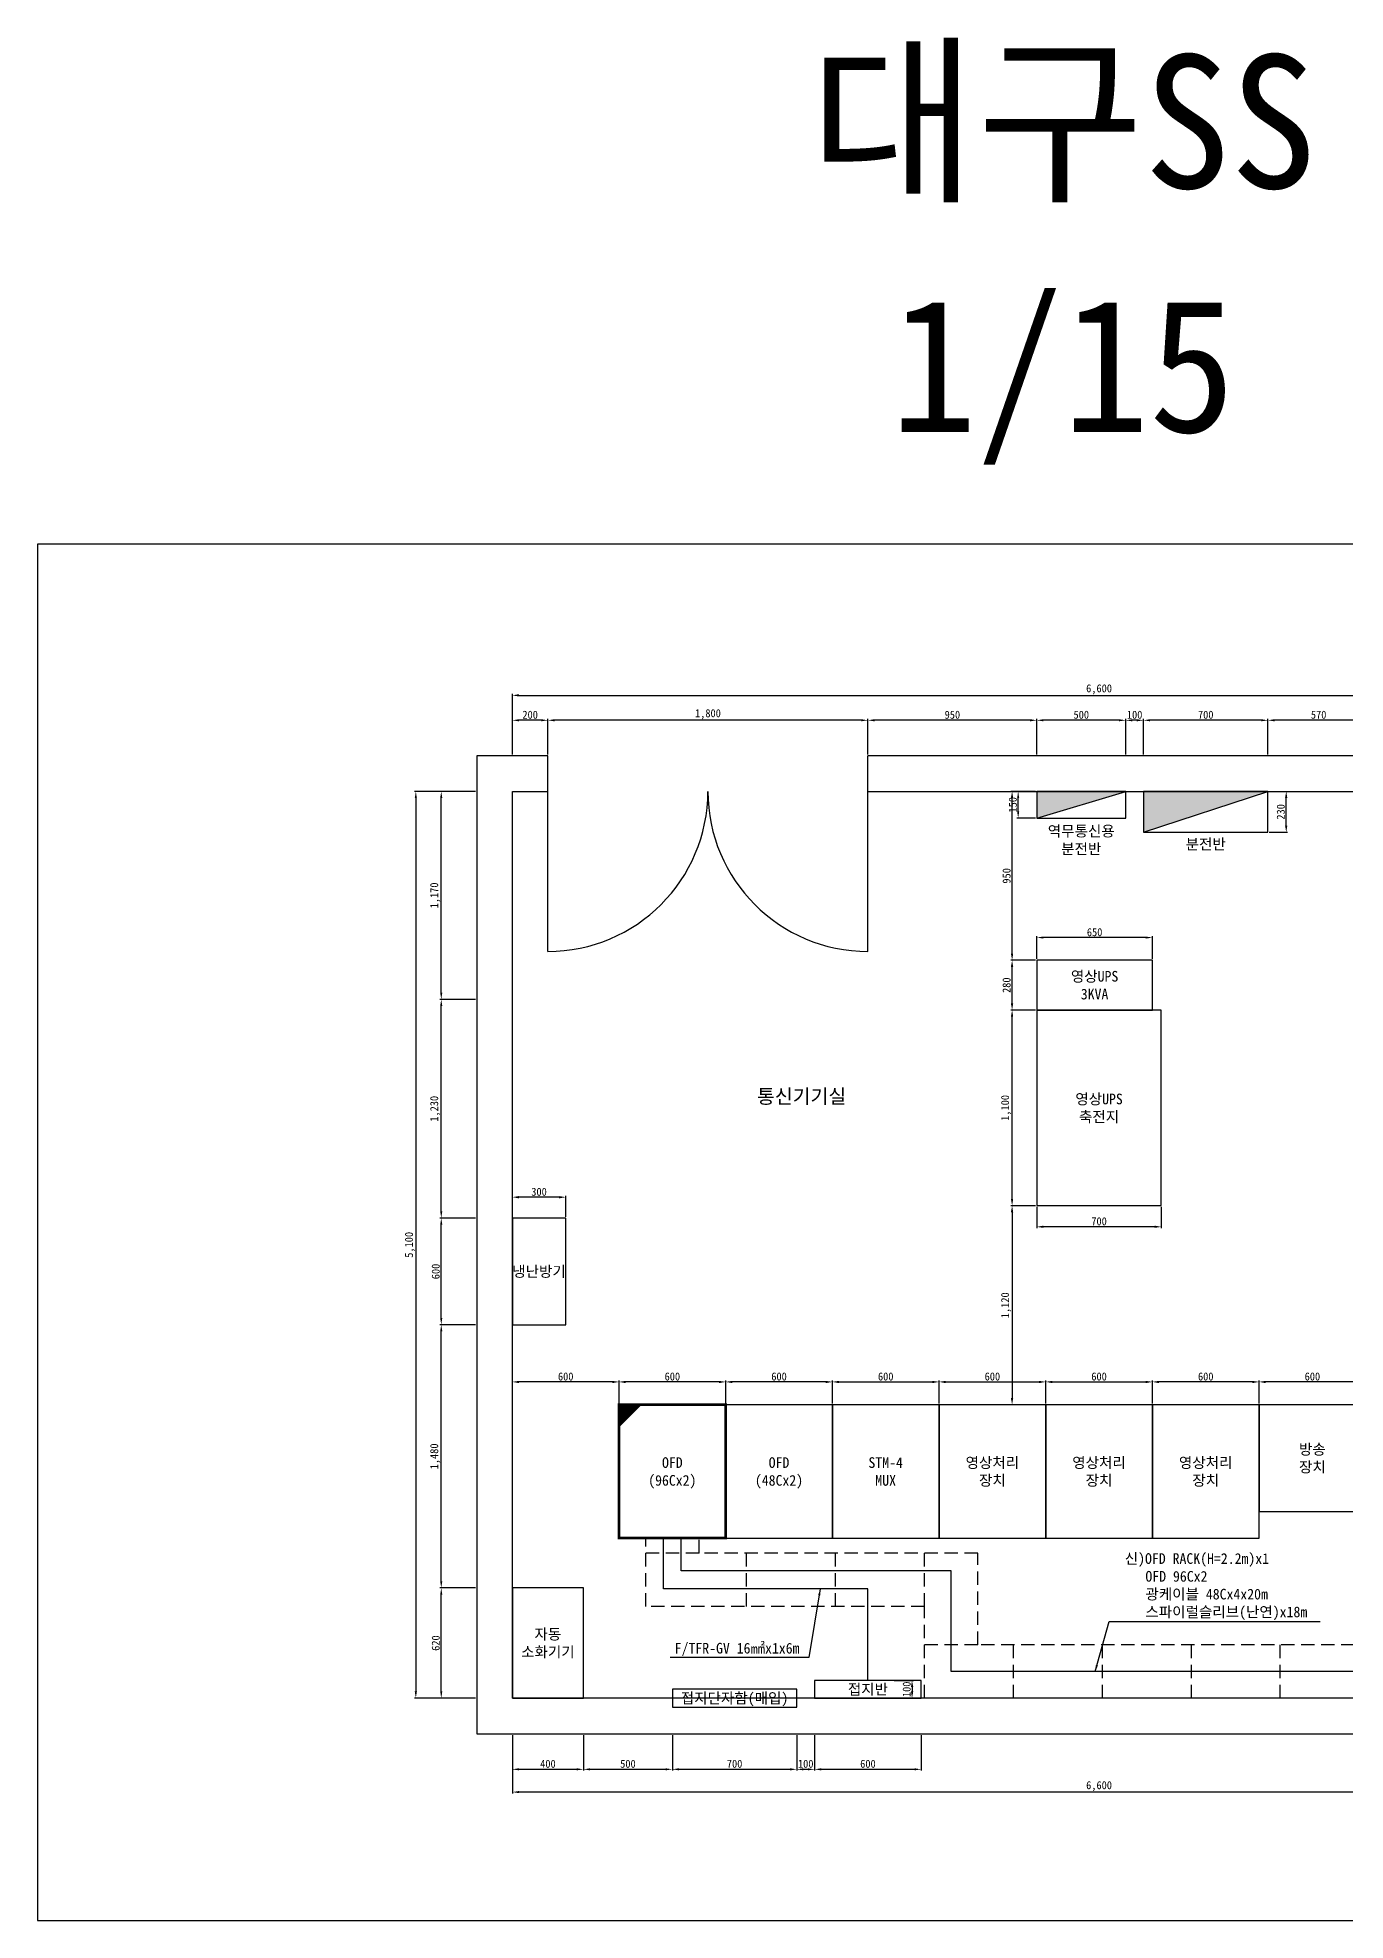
# Model space of a CAD drawing. Header units: millimetres. Extents: x 10690 to 22630, y 19396 to 29984.
# Drawn here: x 10690 to 18045, y 19396 to 29984 of the extents above; entities that cross this region are included whole.
import ezdxf
from ezdxf.enums import TextEntityAlignment as Align

# ---------------------------------------------------------------- set-up
doc = ezdxf.new("R2010")
doc.units = ezdxf.units.MM
doc.linetypes.add('HIDDEN2', pattern=[0.1875, 0.125, -0.0625])
for name, color, linetype in [('TT-BASE', 253, 'Continuous'), ('TT-CABL', 4, 'Continuous'), ('TT-TRAY', 4, 'Continuous'), ('TZ-BASE', 253, 'Continuous'), ('TZ-DIMS', 1, 'Continuous'), ('TZ-LEAL', 1, 'Continuous'), ('TZ-LEAT', 3, 'Continuous'), ('TZ-LINE', 4, 'Continuous'), ('TZ-TEXT', 3, 'Continuous')]:
    doc.layers.add(name, color=color, linetype=linetype)
doc.layers.add('TX-PAPR', color=2, linetype='Continuous', plot=False)
doc.styles.get("Standard").update_dxf_attribs({"font": 'GulimChe.ttf'})
doc.dimstyles.new('D15', dxfattribs={"dimscale": 15, "dimtxt": 3, "dimasz": 2.5, "dimexe": 0.5, "dimexo": 0.5, "dimgap": 0.5, "dimtad": 1, "dimdec": 0, "dimzin": 1, "dimdsep": 46, "dimlunit": 6, "dimtxsty": 'Standard', "dimcen": 1, "dimclrd": 1, "dimclre": 1, "dimclrt": 3, "dimadec": 0, "dimazin": 0, "dimtfac": 1, "dimtdec": 0, "dimtix": 1, "dimtmove": 2, "dimatfit": 3, "dimfxl": 0, "dimtvp": 2, "dimlwd": -1, "dimlwe": -1, "dimarcsym": 0})

# ---------------------------------------------------------------- blocks, each defined once
blk = doc.blocks.new('*D3')
at = {"layer": 'DEFPOINTS', "color": 0}
for p in [(13360, 20445), (13760, 20445), (13760, 20245)]:
    blk.add_point(p, dxfattribs=at)
at = {"layer": 'TZ-DIMS', "color": 1}
for p, q in [((13360, 20438), (13360, 20238)), ((13760, 20438), (13760, 20238)), ((13397, 20245), (13722, 20245))]:
    blk.add_line(p, q, dxfattribs=at)
for points in [[(13397, 20251), (13397, 20239), (13360, 20245)], [(13722, 20251), (13722, 20239), (13760, 20245)]]:
    blk.add_solid(points, dxfattribs=at)
at = {"layer": 'TZ-DIMS', "color": 3, "insert": (13560, 20276), "char_height": 45, "attachment_point": 5}
blk.add_mtext('400', dxfattribs=at)
blk = doc.blocks.new('*D4')
at = {"layer": 'DEFPOINTS', "color": 0}
for p in [(13760, 20445), (14260, 20445), (14260, 20245)]:
    blk.add_point(p, dxfattribs=at)
at = {"layer": 'TZ-DIMS', "color": 1}
for p, q in [((13760, 20438), (13760, 20238)), ((14260, 20438), (14260, 20238)), ((13797, 20245), (14222, 20245))]:
    blk.add_line(p, q, dxfattribs=at)
for points in [[(13797, 20251), (13797, 20239), (13760, 20245)], [(14222, 20251), (14222, 20239), (14260, 20245)]]:
    blk.add_solid(points, dxfattribs=at)
at = {"layer": 'TZ-DIMS', "color": 3, "insert": (14010, 20276), "char_height": 45, "attachment_point": 5}
blk.add_mtext('500', dxfattribs=at)
blk = doc.blocks.new('*D5')
at = {"layer": 'DEFPOINTS', "color": 0}
for p in [(14260, 20445), (14960, 20445), (14960, 20245)]:
    blk.add_point(p, dxfattribs=at)
at = {"layer": 'TZ-DIMS', "color": 1}
for p, q in [((14260, 20438), (14260, 20238)), ((14960, 20438), (14960, 20238)), ((14297, 20245), (14922, 20245))]:
    blk.add_line(p, q, dxfattribs=at)
for points in [[(14297, 20251), (14297, 20239), (14260, 20245)], [(14922, 20251), (14922, 20239), (14960, 20245)]]:
    blk.add_solid(points, dxfattribs=at)
at = {"layer": 'TZ-DIMS', "color": 3, "insert": (14610, 20276), "char_height": 45, "attachment_point": 5}
blk.add_mtext('700', dxfattribs=at)
blk = doc.blocks.new('*D6')
at = {"layer": 'DEFPOINTS', "color": 0}
for p in [(14960, 20445), (15060, 20445), (15060, 20245)]:
    blk.add_point(p, dxfattribs=at)
at = {"layer": 'TZ-DIMS', "color": 1}
for p, q in [((14960, 20438), (14960, 20238)), ((15060, 20438), (15060, 20238)), ((14997, 20245), (15022, 20245))]:
    blk.add_line(p, q, dxfattribs=at)
for points in [[(14997, 20251), (14997, 20239), (14960, 20245)], [(15022, 20251), (15022, 20239), (15060, 20245)]]:
    blk.add_solid(points, dxfattribs=at)
at = {"layer": 'TZ-DIMS', "color": 3, "insert": (15010, 20276), "char_height": 45, "attachment_point": 5}
blk.add_mtext('100', dxfattribs=at)
blk = doc.blocks.new('*D7')
at = {"layer": 'DEFPOINTS', "color": 0}
for p in [(15060, 20445), (15660, 20445), (15660, 20245)]:
    blk.add_point(p, dxfattribs=at)
at = {"layer": 'TZ-DIMS', "color": 1}
for p, q in [((15060, 20438), (15060, 20238)), ((15660, 20438), (15660, 20238)), ((15097, 20245), (15622, 20245))]:
    blk.add_line(p, q, dxfattribs=at)
for points in [[(15097, 20251), (15097, 20239), (15060, 20245)], [(15622, 20251), (15622, 20239), (15660, 20245)]]:
    blk.add_solid(points, dxfattribs=at)
at = {"layer": 'TZ-DIMS', "color": 3, "insert": (15360, 20276), "char_height": 45, "attachment_point": 5}
blk.add_mtext('600', dxfattribs=at)
blk = doc.blocks.new('*D9')
at = {"layer": 'DEFPOINTS', "color": 0}
for p in [(13360, 20445), (19960, 20445), (13360, 20117)]:
    blk.add_point(p, dxfattribs=at)
at = {"layer": 'TZ-DIMS', "color": 1}
for p, q in [((13360, 20438), (13360, 20109)), ((19960, 20438), (19960, 20109)), ((19922, 20117), (13397, 20117))]:
    blk.add_line(p, q, dxfattribs=at)
for points in [[(13397, 20123), (13397, 20111), (13360, 20117)], [(19922, 20123), (19922, 20111), (19960, 20117)]]:
    blk.add_solid(points, dxfattribs=at)
at = {"layer": 'TZ-DIMS', "color": 3, "insert": (16660, 20150), "char_height": 45, "attachment_point": 5}
blk.add_mtext('6,600', dxfattribs=at)
blk = doc.blocks.new('*D10')
at = {"layer": 'DEFPOINTS', "color": 0}
for p in [(12960, 21265), (13160, 21265), (13160, 20645)]:
    blk.add_point(p, dxfattribs=at)
at = {"layer": 'TZ-DIMS', "color": 1}
for p, q in [((13152, 21265), (12952, 21265)), ((12960, 20683), (12960, 21228)), ((13152, 20645), (12952, 20645))]:
    blk.add_line(p, q, dxfattribs=at)
for points in [[(12954, 21228), (12966, 21228), (12960, 21265)], [(12954, 20683), (12966, 20683), (12960, 20645)]]:
    blk.add_solid(points, dxfattribs=at)
at = {"layer": 'TZ-DIMS', "color": 3, "insert": (12929, 20955), "char_height": 45, "attachment_point": 5, "rotation": 90}
blk.add_mtext('620', dxfattribs=at)
blk = doc.blocks.new('*D11')
at = {"layer": 'DEFPOINTS', "color": 0}
for p in [(12960, 22745), (13160, 22745), (13160, 21265)]:
    blk.add_point(p, dxfattribs=at)
at = {"layer": 'TZ-DIMS', "color": 1}
for p, q in [((13152, 22745), (12952, 22745)), ((12960, 21303), (12960, 22708)), ((13152, 21265), (12952, 21265))]:
    blk.add_line(p, q, dxfattribs=at)
for points in [[(12954, 22708), (12966, 22708), (12960, 22745)], [(12954, 21303), (12966, 21303), (12960, 21265)]]:
    blk.add_solid(points, dxfattribs=at)
at = {"layer": 'TZ-DIMS', "color": 3, "insert": (12926, 22005), "char_height": 45, "attachment_point": 5, "rotation": 90}
blk.add_mtext('1,480', dxfattribs=at)
blk = doc.blocks.new('*D12')
at = {"layer": 'DEFPOINTS', "color": 0}
for p in [(12960, 23345), (13160, 23345), (13160, 22745)]:
    blk.add_point(p, dxfattribs=at)
at = {"layer": 'TZ-DIMS', "color": 1}
for p, q in [((13152, 23345), (12952, 23345)), ((12960, 22783), (12960, 23308)), ((13152, 22745), (12952, 22745))]:
    blk.add_line(p, q, dxfattribs=at)
for points in [[(12954, 23308), (12966, 23308), (12960, 23345)], [(12954, 22783), (12966, 22783), (12960, 22745)]]:
    blk.add_solid(points, dxfattribs=at)
at = {"layer": 'TZ-DIMS', "color": 3, "insert": (12929, 23045), "char_height": 45, "attachment_point": 5, "rotation": 90}
blk.add_mtext('600', dxfattribs=at)
blk = doc.blocks.new('*D13')
at = {"layer": 'DEFPOINTS', "color": 0}
for p in [(12960, 24575), (13160, 24575), (13160, 23345)]:
    blk.add_point(p, dxfattribs=at)
at = {"layer": 'TZ-DIMS', "color": 1}
for p, q in [((13152, 24575), (12952, 24575)), ((12960, 23383), (12960, 24538)), ((13152, 23345), (12952, 23345))]:
    blk.add_line(p, q, dxfattribs=at)
for points in [[(12954, 24538), (12966, 24538), (12960, 24575)], [(12954, 23383), (12966, 23383), (12960, 23345)]]:
    blk.add_solid(points, dxfattribs=at)
at = {"layer": 'TZ-DIMS', "color": 3, "insert": (12926, 23960), "char_height": 45, "attachment_point": 5, "rotation": 90}
blk.add_mtext('1,230', dxfattribs=at)
blk = doc.blocks.new('*D14')
at = {"layer": 'DEFPOINTS', "color": 0}
for p in [(12960, 25745), (13160, 25745), (13160, 24575)]:
    blk.add_point(p, dxfattribs=at)
at = {"layer": 'TZ-DIMS', "color": 1}
for p, q in [((13152, 25745), (12952, 25745)), ((12960, 24613), (12960, 25708)), ((13152, 24575), (12952, 24575))]:
    blk.add_line(p, q, dxfattribs=at)
for points in [[(12954, 25708), (12966, 25708), (12960, 25745)], [(12954, 24613), (12966, 24613), (12960, 24575)]]:
    blk.add_solid(points, dxfattribs=at)
at = {"layer": 'TZ-DIMS', "color": 3, "insert": (12926, 25160), "char_height": 45, "attachment_point": 5, "rotation": 90}
blk.add_mtext('1,170', dxfattribs=at)
blk = doc.blocks.new('*D15')
at = {"layer": 'DEFPOINTS', "color": 0}
for p in [(13160, 25745), (12817, 20645), (13160, 20645)]:
    blk.add_point(p, dxfattribs=at)
at = {"layer": 'TZ-DIMS', "color": 1}
for p, q in [((13152, 25745), (12810, 25745)), ((12817, 25708), (12817, 20683)), ((13152, 20645), (12810, 20645))]:
    blk.add_line(p, q, dxfattribs=at)
for points in [[(12811, 25708), (12823, 25708), (12817, 25745)], [(12811, 20683), (12823, 20683), (12817, 20645)]]:
    blk.add_solid(points, dxfattribs=at)
at = {"layer": 'TZ-DIMS', "color": 3, "insert": (12784, 23195), "char_height": 45, "attachment_point": 5, "rotation": 90}
blk.add_mtext('5,100', dxfattribs=at)
blk = doc.blocks.new('*D28')
at = {"layer": 'DEFPOINTS', "color": 0}
for p in [(16910, 26145), (16910, 25945), (17610, 25945)]:
    blk.add_point(p, dxfattribs=at)
at = {"layer": 'TZ-DIMS', "color": 1}
for p, q in [((16910, 25953), (16910, 26153)), ((17572, 26145), (16947, 26145)), ((17610, 25953), (17610, 26153))]:
    blk.add_line(p, q, dxfattribs=at)
for points in [[(16947, 26151), (16947, 26139), (16910, 26145)], [(17572, 26151), (17572, 26139), (17610, 26145)]]:
    blk.add_solid(points, dxfattribs=at)
at = {"layer": 'TZ-DIMS', "color": 3, "insert": (17260, 26176), "char_height": 45, "attachment_point": 5}
blk.add_mtext('700', dxfattribs=at)
blk = doc.blocks.new('*D29')
at = {"layer": 'DEFPOINTS', "color": 0}
for p in [(16810, 26145), (16810, 25945), (16910, 25945)]:
    blk.add_point(p, dxfattribs=at)
at = {"layer": 'TZ-DIMS', "color": 1}
for p, q in [((16810, 25953), (16810, 26153)), ((16872, 26145), (16847, 26145)), ((16910, 25953), (16910, 26153))]:
    blk.add_line(p, q, dxfattribs=at)
for points in [[(16847, 26151), (16847, 26139), (16810, 26145)], [(16872, 26151), (16872, 26139), (16910, 26145)]]:
    blk.add_solid(points, dxfattribs=at)
at = {"layer": 'TZ-DIMS', "color": 3, "insert": (16860, 26176), "char_height": 45, "attachment_point": 5}
blk.add_mtext('100', dxfattribs=at)
blk = doc.blocks.new('*D30')
at = {"layer": 'DEFPOINTS', "color": 0}
for p in [(16310, 26145), (16310, 25945), (16810, 25945)]:
    blk.add_point(p, dxfattribs=at)
at = {"layer": 'TZ-DIMS', "color": 1}
for p, q in [((16310, 25953), (16310, 26153)), ((16772, 26145), (16347, 26145)), ((16810, 25953), (16810, 26153))]:
    blk.add_line(p, q, dxfattribs=at)
for points in [[(16347, 26151), (16347, 26139), (16310, 26145)], [(16772, 26151), (16772, 26139), (16810, 26145)]]:
    blk.add_solid(points, dxfattribs=at)
at = {"layer": 'TZ-DIMS', "color": 3, "insert": (16560, 26176), "char_height": 45, "attachment_point": 5}
blk.add_mtext('500', dxfattribs=at)
blk = doc.blocks.new('*D31')
at = {"layer": 'DEFPOINTS', "color": 0}
for p in [(15360, 26145), (15360, 25945), (16310, 25945)]:
    blk.add_point(p, dxfattribs=at)
at = {"layer": 'TZ-DIMS', "color": 1}
for p, q in [((15360, 25953), (15360, 26153)), ((16272, 26145), (15397, 26145)), ((16310, 25953), (16310, 26153))]:
    blk.add_line(p, q, dxfattribs=at)
for points in [[(15397, 26151), (15397, 26139), (15360, 26145)], [(16272, 26151), (16272, 26139), (16310, 26145)]]:
    blk.add_solid(points, dxfattribs=at)
at = {"layer": 'TZ-DIMS', "color": 3, "insert": (15835, 26176), "char_height": 45, "attachment_point": 5}
blk.add_mtext('950', dxfattribs=at)
blk = doc.blocks.new('*D32')
at = {"layer": 'DEFPOINTS', "color": 0}
for p in [(13560, 26145), (13560, 25945), (15360, 25945)]:
    blk.add_point(p, dxfattribs=at)
at = {"layer": 'TZ-DIMS', "color": 1}
for p, q in [((13560, 25953), (13560, 26153)), ((15322, 26145), (13597, 26145)), ((15360, 25953), (15360, 26153))]:
    blk.add_line(p, q, dxfattribs=at)
for points in [[(13597, 26151), (13597, 26139), (13560, 26145)], [(15322, 26151), (15322, 26139), (15360, 26145)]]:
    blk.add_solid(points, dxfattribs=at)
at = {"layer": 'TZ-DIMS', "color": 3, "insert": (14460, 26179), "char_height": 45, "attachment_point": 5}
blk.add_mtext('1,800', dxfattribs=at)
blk = doc.blocks.new('*D33')
at = {"layer": 'DEFPOINTS', "color": 0}
for p in [(13360, 26145), (13360, 25945), (13560, 25945)]:
    blk.add_point(p, dxfattribs=at)
at = {"layer": 'TZ-DIMS', "color": 1}
for p, q in [((13360, 25953), (13360, 26153)), ((13522, 26145), (13397, 26145)), ((13560, 25953), (13560, 26153))]:
    blk.add_line(p, q, dxfattribs=at)
for points in [[(13397, 26151), (13397, 26139), (13360, 26145)], [(13522, 26151), (13522, 26139), (13560, 26145)]]:
    blk.add_solid(points, dxfattribs=at)
at = {"layer": 'TZ-DIMS', "color": 3, "insert": (13460, 26176), "char_height": 45, "attachment_point": 5}
blk.add_mtext('200', dxfattribs=at)
blk = doc.blocks.new('*D39')
at = {"layer": 'DEFPOINTS', "color": 0}
for p in [(17560, 22424), (17560, 22295), (18160, 22295)]:
    blk.add_point(p, dxfattribs=at)
at = {"layer": 'TZ-DIMS', "color": 1}
for p, q in [((17560, 22303), (17560, 22431)), ((18122, 22424), (17597, 22424)), ((18160, 22303), (18160, 22431))]:
    blk.add_line(p, q, dxfattribs=at)
for points in [[(17597, 22430), (17597, 22417), (17560, 22424)], [(18122, 22430), (18122, 22417), (18160, 22424)]]:
    blk.add_solid(points, dxfattribs=at)
at = {"layer": 'TZ-DIMS', "color": 3, "insert": (17860, 22454), "char_height": 45, "attachment_point": 5}
blk.add_mtext('600', dxfattribs=at)
blk = doc.blocks.new('*D40')
at = {"layer": 'DEFPOINTS', "color": 0}
for p in [(16960, 22424), (16960, 22295), (17560, 22295)]:
    blk.add_point(p, dxfattribs=at)
at = {"layer": 'TZ-DIMS', "color": 1}
for p, q in [((16960, 22303), (16960, 22431)), ((17522, 22424), (16997, 22424)), ((17560, 22303), (17560, 22431))]:
    blk.add_line(p, q, dxfattribs=at)
for points in [[(16997, 22430), (16997, 22417), (16960, 22424)], [(17522, 22430), (17522, 22417), (17560, 22424)]]:
    blk.add_solid(points, dxfattribs=at)
at = {"layer": 'TZ-DIMS', "color": 3, "insert": (17260, 22454), "char_height": 45, "attachment_point": 5}
blk.add_mtext('600', dxfattribs=at)
blk = doc.blocks.new('*D41')
at = {"layer": 'DEFPOINTS', "color": 0}
for p in [(15760, 22424), (15160, 22295), (15760, 22295)]:
    blk.add_point(p, dxfattribs=at)
at = {"layer": 'TZ-DIMS', "color": 1}
for p, q in [((15160, 22303), (15160, 22431)), ((15197, 22424), (15722, 22424)), ((15760, 22303), (15760, 22431))]:
    blk.add_line(p, q, dxfattribs=at)
for points in [[(15197, 22430), (15197, 22417), (15160, 22424)], [(15722, 22430), (15722, 22417), (15760, 22424)]]:
    blk.add_solid(points, dxfattribs=at)
at = {"layer": 'TZ-DIMS', "color": 3, "insert": (15460, 22454), "char_height": 45, "attachment_point": 5}
blk.add_mtext('600', dxfattribs=at)
blk = doc.blocks.new('*D42')
at = {"layer": 'DEFPOINTS', "color": 0}
for p in [(16360, 22424), (15760, 22295), (16360, 22295)]:
    blk.add_point(p, dxfattribs=at)
at = {"layer": 'TZ-DIMS', "color": 1}
for p, q in [((15760, 22303), (15760, 22431)), ((15797, 22424), (16322, 22424)), ((16360, 22303), (16360, 22431))]:
    blk.add_line(p, q, dxfattribs=at)
for points in [[(15797, 22430), (15797, 22417), (15760, 22424)], [(16322, 22430), (16322, 22417), (16360, 22424)]]:
    blk.add_solid(points, dxfattribs=at)
at = {"layer": 'TZ-DIMS', "color": 3, "insert": (16060, 22454), "char_height": 45, "attachment_point": 5}
blk.add_mtext('600', dxfattribs=at)
blk = doc.blocks.new('*D43')
at = {"layer": 'DEFPOINTS', "color": 0}
for p in [(16960, 22424), (16360, 22295), (16960, 22295)]:
    blk.add_point(p, dxfattribs=at)
at = {"layer": 'TZ-DIMS', "color": 1}
for p, q in [((16360, 22303), (16360, 22431)), ((16397, 22424), (16922, 22424)), ((16960, 22303), (16960, 22431))]:
    blk.add_line(p, q, dxfattribs=at)
for points in [[(16397, 22430), (16397, 22417), (16360, 22424)], [(16922, 22430), (16922, 22417), (16960, 22424)]]:
    blk.add_solid(points, dxfattribs=at)
at = {"layer": 'TZ-DIMS', "color": 3, "insert": (16660, 22454), "char_height": 45, "attachment_point": 5}
blk.add_mtext('600', dxfattribs=at)
blk = doc.blocks.new('*D44')
at = {"layer": 'DEFPOINTS', "color": 0}
for p in [(14560, 22424), (14560, 22295), (15160, 22295)]:
    blk.add_point(p, dxfattribs=at)
at = {"layer": 'TZ-DIMS', "color": 1}
for p, q in [((14560, 22303), (14560, 22431)), ((15122, 22424), (14597, 22424)), ((15160, 22303), (15160, 22431))]:
    blk.add_line(p, q, dxfattribs=at)
for points in [[(14597, 22430), (14597, 22417), (14560, 22424)], [(15122, 22430), (15122, 22417), (15160, 22424)]]:
    blk.add_solid(points, dxfattribs=at)
at = {"layer": 'TZ-DIMS', "color": 3, "insert": (14860, 22454), "char_height": 45, "attachment_point": 5}
blk.add_mtext('600', dxfattribs=at)
blk = doc.blocks.new('*D45')
at = {"layer": 'DEFPOINTS', "color": 0}
for p in [(13960, 22424), (13960, 22295), (14560, 22295)]:
    blk.add_point(p, dxfattribs=at)
at = {"layer": 'TZ-DIMS', "color": 1}
for p, q in [((13960, 22303), (13960, 22431)), ((14522, 22424), (13997, 22424)), ((14560, 22303), (14560, 22431))]:
    blk.add_line(p, q, dxfattribs=at)
for points in [[(13997, 22430), (13997, 22417), (13960, 22424)], [(14522, 22430), (14522, 22417), (14560, 22424)]]:
    blk.add_solid(points, dxfattribs=at)
at = {"layer": 'TZ-DIMS', "color": 3, "insert": (14260, 22454), "char_height": 45, "attachment_point": 5}
blk.add_mtext('600', dxfattribs=at)
blk = doc.blocks.new('*D46')
at = {"layer": 'DEFPOINTS', "color": 0}
for p in [(13360, 22424), (13360, 22295), (13960, 22295)]:
    blk.add_point(p, dxfattribs=at)
at = {"layer": 'TZ-DIMS', "color": 1}
for p, q in [((13360, 22303), (13360, 22431)), ((13922, 22424), (13397, 22424)), ((13960, 22303), (13960, 22431))]:
    blk.add_line(p, q, dxfattribs=at)
for points in [[(13397, 22430), (13397, 22417), (13360, 22424)], [(13922, 22430), (13922, 22417), (13960, 22424)]]:
    blk.add_solid(points, dxfattribs=at)
at = {"layer": 'TZ-DIMS', "color": 3, "insert": (13660, 22454), "char_height": 45, "attachment_point": 5}
blk.add_mtext('600', dxfattribs=at)
blk = doc.blocks.new('*D48')
at = {"layer": 'DEFPOINTS', "color": 0}
for p in [(15500, 20745), (15500, 20645), (15608, 20645)]:
    blk.add_point(p, dxfattribs=at)
at = {"layer": 'TZ-DIMS', "color": 1}
for p, q in [((15508, 20745), (15616, 20745)), ((15608, 20708), (15608, 20683)), ((15508, 20645), (15616, 20645))]:
    blk.add_line(p, q, dxfattribs=at)
for points in [[(15602, 20708), (15615, 20708), (15608, 20745)], [(15602, 20683), (15615, 20683), (15608, 20645)]]:
    blk.add_solid(points, dxfattribs=at)
at = {"layer": 'TZ-DIMS', "color": 3, "insert": (15578, 20695), "char_height": 45, "attachment_point": 5, "rotation": 90}
blk.add_mtext('100', dxfattribs=at)
blk = doc.blocks.new('*D53')
at = {"layer": 'DEFPOINTS', "color": 0}
for p in [(17610, 25745), (17713, 25745), (17610, 25515)]:
    blk.add_point(p, dxfattribs=at)
at = {"layer": 'TZ-DIMS', "color": 1}
for p, q in [((17617, 25745), (17720, 25745)), ((17713, 25553), (17713, 25708)), ((17617, 25515), (17720, 25515))]:
    blk.add_line(p, q, dxfattribs=at)
for points in [[(17706, 25708), (17719, 25708), (17713, 25745)], [(17706, 25553), (17719, 25553), (17713, 25515)]]:
    blk.add_solid(points, dxfattribs=at)
at = {"layer": 'TZ-DIMS', "color": 3, "insert": (17682, 25630), "char_height": 45, "attachment_point": 5, "rotation": 90}
blk.add_mtext('230', dxfattribs=at)
blk = doc.blocks.new('*D54')
at = {"layer": 'DEFPOINTS', "color": 0}
for p in [(16205, 25745), (16310, 25745), (16310, 25595)]:
    blk.add_point(p, dxfattribs=at)
at = {"layer": 'TZ-DIMS', "color": 1}
for p, q in [((16302, 25745), (16198, 25745)), ((16205, 25633), (16205, 25708)), ((16302, 25595), (16198, 25595))]:
    blk.add_line(p, q, dxfattribs=at)
for points in [[(16199, 25708), (16211, 25708), (16205, 25745)], [(16199, 25633), (16211, 25633), (16205, 25595)]]:
    blk.add_solid(points, dxfattribs=at)
at = {"layer": 'TZ-DIMS', "color": 3, "insert": (16175, 25670), "char_height": 45, "attachment_point": 5, "rotation": 90}
blk.add_mtext('150', dxfattribs=at)
blk = doc.blocks.new('*D55')
at = {"layer": 'DEFPOINTS', "color": 0}
for p in [(16310, 24923), (16310, 24795), (16960, 24795)]:
    blk.add_point(p, dxfattribs=at)
at = {"layer": 'TZ-DIMS', "color": 1}
for p, q in [((16310, 24803), (16310, 24930)), ((16922, 24923), (16347, 24923)), ((16960, 24803), (16960, 24930))]:
    blk.add_line(p, q, dxfattribs=at)
for points in [[(16347, 24929), (16347, 24917), (16310, 24923)], [(16922, 24929), (16922, 24917), (16960, 24923)]]:
    blk.add_solid(points, dxfattribs=at)
at = {"layer": 'TZ-DIMS', "color": 3, "insert": (16635, 24953), "char_height": 45, "attachment_point": 5}
blk.add_mtext('650', dxfattribs=at)
blk = doc.blocks.new('*D56')
at = {"layer": 'DEFPOINTS', "color": 0}
for p in [(16171, 24515), (16310, 24515), (16310, 23415)]:
    blk.add_point(p, dxfattribs=at)
at = {"layer": 'TZ-DIMS', "color": 1}
for p, q in [((16302, 24515), (16163, 24515)), ((16171, 23453), (16171, 24478)), ((16302, 23415), (16163, 23415))]:
    blk.add_line(p, q, dxfattribs=at)
for points in [[(16164, 24478), (16177, 24478), (16171, 24515)], [(16164, 23453), (16177, 23453), (16171, 23415)]]:
    blk.add_solid(points, dxfattribs=at)
at = {"layer": 'TZ-DIMS', "color": 3, "insert": (16137, 23965), "char_height": 45, "attachment_point": 5, "rotation": 90}
blk.add_mtext('1,100', dxfattribs=at)
blk = doc.blocks.new('*D57')
at = {"layer": 'DEFPOINTS', "color": 0}
for p in [(16171, 24795), (16310, 24795), (16310, 24515)]:
    blk.add_point(p, dxfattribs=at)
at = {"layer": 'TZ-DIMS', "color": 1}
for p, q in [((16302, 24795), (16163, 24795)), ((16171, 24553), (16171, 24758)), ((16302, 24515), (16163, 24515))]:
    blk.add_line(p, q, dxfattribs=at)
for points in [[(16164, 24758), (16177, 24758), (16171, 24795)], [(16164, 24553), (16177, 24553), (16171, 24515)]]:
    blk.add_solid(points, dxfattribs=at)
at = {"layer": 'TZ-DIMS', "color": 3, "insert": (16140, 24655), "char_height": 45, "attachment_point": 5, "rotation": 90}
blk.add_mtext('280', dxfattribs=at)
blk = doc.blocks.new('*D58')
at = {"layer": 'DEFPOINTS', "color": 0}
for p in [(16171, 25745), (16310, 25745), (16310, 24795)]:
    blk.add_point(p, dxfattribs=at)
at = {"layer": 'TZ-DIMS', "color": 1}
for p, q in [((16302, 25745), (16163, 25745)), ((16171, 24833), (16171, 25708)), ((16302, 24795), (16163, 24795))]:
    blk.add_line(p, q, dxfattribs=at)
for points in [[(16164, 25708), (16177, 25708), (16171, 25745)], [(16164, 24833), (16177, 24833), (16171, 24795)]]:
    blk.add_solid(points, dxfattribs=at)
at = {"layer": 'TZ-DIMS', "color": 3, "insert": (16140, 25270), "char_height": 45, "attachment_point": 5, "rotation": 90}
blk.add_mtext('950', dxfattribs=at)
blk = doc.blocks.new('*D59')
at = {"layer": 'DEFPOINTS', "color": 0}
for p in [(16310, 23415), (17010, 23415), (16310, 23296)]:
    blk.add_point(p, dxfattribs=at)
at = {"layer": 'TZ-DIMS', "color": 1}
for p, q in [((16310, 23408), (16310, 23289)), ((17010, 23408), (17010, 23289)), ((16972, 23296), (16347, 23296))]:
    blk.add_line(p, q, dxfattribs=at)
for points in [[(16347, 23303), (16347, 23290), (16310, 23296)], [(16972, 23303), (16972, 23290), (17010, 23296)]]:
    blk.add_solid(points, dxfattribs=at)
at = {"layer": 'TZ-DIMS', "color": 3, "insert": (16660, 23327), "char_height": 45, "attachment_point": 5}
blk.add_mtext('700', dxfattribs=at)
blk = doc.blocks.new('*D60')
at = {"layer": 'DEFPOINTS', "color": 0}
for p in [(16310, 23415), (16171, 22295), (16310, 22295)]:
    blk.add_point(p, dxfattribs=at)
at = {"layer": 'TZ-DIMS', "color": 1}
for p, q in [((16302, 23415), (16163, 23415)), ((16171, 23378), (16171, 22333)), ((16302, 22295), (16163, 22295))]:
    blk.add_line(p, q, dxfattribs=at)
for points in [[(16164, 23378), (16177, 23378), (16171, 23415)], [(16164, 22333), (16177, 22333), (16171, 22295)]]:
    blk.add_solid(points, dxfattribs=at)
at = {"layer": 'TZ-DIMS', "color": 3, "insert": (16137, 22855), "char_height": 45, "attachment_point": 5, "rotation": 90}
blk.add_mtext('1,120', dxfattribs=at)
blk = doc.blocks.new('*D61')
at = {"layer": 'DEFPOINTS', "color": 0}
for p in [(13360, 23463), (13360, 23345), (13660, 23345)]:
    blk.add_point(p, dxfattribs=at)
at = {"layer": 'TZ-DIMS', "color": 1}
for p, q in [((13360, 23353), (13360, 23470)), ((13622, 23463), (13397, 23463)), ((13660, 23353), (13660, 23470))]:
    blk.add_line(p, q, dxfattribs=at)
for points in [[(13397, 23469), (13397, 23456), (13360, 23463)], [(13622, 23469), (13622, 23456), (13660, 23463)]]:
    blk.add_solid(points, dxfattribs=at)
at = {"layer": 'TZ-DIMS', "color": 3, "insert": (13510, 23493), "char_height": 45, "attachment_point": 5}
blk.add_mtext('300', dxfattribs=at)
blk = doc.blocks.new('*D62')
at = {"layer": 'DEFPOINTS', "color": 0}
for p in [(17610, 26145), (17610, 25945), (18180, 25945)]:
    blk.add_point(p, dxfattribs=at)
at = {"layer": 'TZ-DIMS', "color": 1}
for p, q in [((17610, 25953), (17610, 26153)), ((18142, 26145), (17647, 26145)), ((18180, 25953), (18180, 26153))]:
    blk.add_line(p, q, dxfattribs=at)
for points in [[(17647, 26151), (17647, 26139), (17610, 26145)], [(18142, 26151), (18142, 26139), (18180, 26145)]]:
    blk.add_solid(points, dxfattribs=at)
at = {"layer": 'TZ-DIMS', "color": 3, "insert": (17895, 26176), "char_height": 45, "attachment_point": 5}
blk.add_mtext('570', dxfattribs=at)
blk = doc.blocks.new('*D63')
at = {"layer": 'DEFPOINTS', "color": 0}
for p in [(19960, 26285), (13360, 25945), (19960, 25945)]:
    blk.add_point(p, dxfattribs=at)
at = {"layer": 'TZ-DIMS', "color": 1}
for p, q in [((13360, 25953), (13360, 26293)), ((13397, 26285), (19922, 26285)), ((19960, 25953), (19960, 26293))]:
    blk.add_line(p, q, dxfattribs=at)
for points in [[(13397, 26292), (13397, 26279), (13360, 26285)], [(19922, 26292), (19922, 26279), (19960, 26285)]]:
    blk.add_solid(points, dxfattribs=at)
at = {"layer": 'TZ-DIMS', "color": 3, "insert": (16660, 26319), "char_height": 45, "attachment_point": 5}
blk.add_mtext('6,600', dxfattribs=at)

msp = doc.modelspace()

# ---------------------------------------------------------------- hatches: boundary and pattern name
at = {"layer": 'TT-BASE'}
h = msp.add_hatch(color=256, dxfattribs=at)
h.dxf.hatch_style = 1
h.paths.add_polyline_path([(16809.8, 25745.2), (16309.8, 25745.2), (16309.8, 25595.2)])
h = msp.add_hatch(color=256, dxfattribs=at)
h.dxf.hatch_style = 1
h.paths.add_polyline_path([(16909.8, 25745.2), (16909.8, 25515.2), (17609.8, 25745.2)])
at = {"layer": 'TZ-LINE'}
h = msp.add_hatch(color=256, dxfattribs=at)
h.dxf.hatch_style = 1
h.paths.add_polyline_path([(14077.4, 22295.2), (13959.8, 22295.2), (13959.8, 22177.7)])

# ---------------------------------------------------------------- linework, layer by layer
at = {"layer": 'TT-BASE'}
for points in [[(16809.8, 25745.2), (16309.8, 25745.2), (16309.8, 25595.2), (16809.8, 25595.2)], [(17609.8, 25745.2), (16909.8, 25745.2), (16909.8, 25515.2), (17609.8, 25515.2)], [(16959.8, 24795.2), (16309.8, 24795.2), (16309.8, 24515.2), (16959.8, 24515.2)], [(17009.8, 24515.2), (16309.8, 24515.2), (16309.8, 23415.2), (17009.8, 23415.2)], [(13659.8, 23345.2), (13359.8, 23345.2), (13359.8, 22745.2), (13659.8, 22745.2)], [(15159.8, 22295.2), (14559.8, 22295.2), (14559.8, 21545.2), (15159.8, 21545.2)], [(15759.8, 22295.2), (15159.8, 22295.2), (15159.8, 21545.2), (15759.8, 21545.2)], [(16359.8, 22295.2), (15759.8, 22295.2), (15759.8, 21545.2), (16359.8, 21545.2)], [(16959.8, 22295.2), (16359.8, 22295.2), (16359.8, 21545.2), (16959.8, 21545.2)], [(17559.8, 22295.2), (16959.8, 22295.2), (16959.8, 21545.2), (17559.8, 21545.2)], [(18159.8, 22295.2), (17559.8, 22295.2), (17559.8, 21695.2), (18159.8, 21695.2)], [(13759.8, 21265.2), (13359.8, 21265.2), (13359.8, 20645.2), (13759.8, 20645.2)], [(14959.8, 20695.2), (14259.8, 20695.2), (14259.8, 20595.2), (14959.8, 20595.2)], [(15659.8, 20745.2), (15059.8, 20745.2), (15059.8, 20645.2), (15659.8, 20645.2)]]:
    msp.add_lwpolyline(points, close=True, dxfattribs=at)
for points in [[(16309.8, 25595.2), (16809.8, 25745.2)], [(16909.8, 25515.2), (17609.8, 25745.2)]]:
    msp.add_lwpolyline(points, dxfattribs=at)
at = {"layer": 'TT-CABL'}
for points in [[(15359.8, 20745.2), (15359.8, 21260.8), (14209.8, 21260.8), (14209.8, 21545.2)], [(19409.8, 20795.2), (15827.3, 20795.2), (15827.3, 21360.8), (14309.8, 21360.8), (14309.8, 21545.2)]]:
    msp.add_lwpolyline(points, dxfattribs=at)
at = {"layer": 'TT-TRAY', "linetype": 'HIDDEN2', "ltscale": 600}
for points in [[(19559.8, 20645.2), (15677.3, 20645.2), (15677.3, 21160.8), (14109.8, 21160.8), (14109.8, 21545.2)], [(19559.8, 20945.2), (15977.3, 20945.2), (15977.3, 21460.8), (14409.8, 21460.8), (14409.8, 21545.2)], [(14409.8, 21460.8), (14109.8, 21460.8)], [(14677.3, 21160.8), (14677.3, 21460.8)], [(15177.3, 21160.8), (15177.3, 21460.8)], [(15677.3, 21160.8), (15677.3, 21460.8)], [(15977.3, 20945.2), (15677.3, 20945.2)], [(16177.3, 20945.2), (16177.3, 20645.2)], [(16677.3, 20945.2), (16677.3, 20645.2)], [(17177.3, 20945.2), (17177.3, 20645.2)], [(17677.3, 20945.2), (17677.3, 20645.2)]]:
    msp.add_lwpolyline(points, dxfattribs=at)
at = {"layer": 'TX-PAPR'}
msp.add_lwpolyline([(10689.8, 19395.6), (22629.8, 19395.6), (22629.8, 27135.6), (10689.8, 27135.6)], close=True, dxfattribs=at)
at = {"layer": 'TZ-BASE'}
for points in [[(13559.8, 25945.2), (13159.8, 25945.2), (13159.8, 20445.2), (20159.8, 20445.2), (20159.8, 25945.2), (15359.8, 25945.2)], [(13559.8, 24845.2), (13559.8, 25945.2)], [(15359.8, 24845.2), (15359.8, 25945.2)], [(15359.8, 25745.2), (19959.8, 25745.2), (19959.8, 21045.2), (19559.8, 21045.2), (19559.8, 20645.2), (13359.8, 20645.2), (13359.8, 25745.2), (13559.8, 25745.2)]]:
    msp.add_lwpolyline(points, dxfattribs=at)
for centre, start, end in [((13559.8, 25745.2), 270, 0), ((15359.8, 25745.2), 180, 270)]:
    msp.add_arc(centre, 900, start, end, dxfattribs=at)
at = {"layer": 'TZ-LINE', "const_width": 15}
msp.add_lwpolyline([(14559.8, 22295.2), (13959.8, 22295.2), (13959.8, 21545.2), (14559.8, 21545.2)], close=True, dxfattribs=at)
msp.add_lwpolyline([(13959.8, 22177.7), (14077.4, 22295.2)], dxfattribs=at)

# ---------------------------------------------------------------- texts
at = {"layer": 'TZ-BASE'}
msp.add_text('통신기기실', height=80, dxfattribs=at).set_placement((14987, 24030), align=Align.MIDDLE_CENTER)
at = {"layer": 'TZ-LEAT', "char_height": 60}
for s, insert, attachment_point in [('{\\C6;신)OFD RACK(H=2.2m)x1\\P   OFD 96Cx2\\P   광케이블 48Cx4x20m\\P\\pt120;   스파이럴슬리브(난연)x18m}', (16804.4, 21084.4), 7), ('F/TFR-GV 16㎟x1x6m', (14975.1, 20881.7), 9)]:
    msp.add_mtext(s, dxfattribs=dict(at, insert=insert, attachment_point=attachment_point))
at = {"layer": 'TZ-TEXT'}
for s, height, p in [('대구SS', 750, (16456.9, 29513.2)), ('1/15', 750, (16456.9, 28140.6)), ('역무통신용', 60, (16559.8, 25521.9)), ('분전반', 60, (16559.8, 25421.9)), ('분전반', 60, (17259.8, 25448.2)), ('영상UPS', 60, (16634.8, 24705.2)), ('3KVA', 60, (16634.8, 24605.2)), ('영상UPS', 60, (16659.8, 24015.2)), ('축전지', 60, (16659.8, 23915.2)), ('냉난방기', 60, (13509.8, 23045.2)), ('방송', 60, (17859.8, 22045.2)), ('OFD', 60, (14259.8, 21970.2)), ('OFD', 60, (14859.8, 21970.2)), ('STM-4', 60, (15459.8, 21970.2)), ('영상처리', 60, (16059.8, 21970.2)), ('영상처리', 60, (16659.8, 21970.2)), ('영상처리', 60, (17259.8, 21970.2)), ('장치', 60, (17859.8, 21945.2)), ('(96Cx2)', 60, (14259.8, 21870.2)), ('(48Cx2)', 60, (14859.8, 21870.2)), ('MUX', 60, (15459.8, 21870.2)), ('장치', 60, (16059.8, 21870.2)), ('장치', 60, (16659.8, 21870.2)), ('장치', 60, (17259.8, 21870.2)), ('자동', 60, (13559.8, 21005.2)), ('소화기기', 60, (13559.8, 20905.2)), ('접지단자함(매입)', 60, (14609.8, 20645.2)), ('접지반', 60, (15359.8, 20695.2))]:
    msp.add_text(s, height=height, dxfattribs=at).set_placement(p, align=Align.MIDDLE_CENTER)

# ---------------------------------------------------------------- dimensions: what is measured, and where the dimension line sits
at = {"layer": 'TZ-DIMS'}
for base, p1, p2, picture, middle in [((19959.8, 26285.3), (13359.8, 25945.2), (19959.8, 25945.2), '*D63', (16659.8, 26318.6)), ((15759.8, 22423.5), (15159.8, 22295.2), (15759.8, 22295.2), '*D41', (15459.8, 22454)), ((16359.8, 22423.5), (15759.8, 22295.2), (16359.8, 22295.2), '*D42', (16059.8, 22454)), ((16959.8, 22423.5), (16359.8, 22295.2), (16959.8, 22295.2), '*D43', (16659.8, 22454))]:
    dim = msp.add_linear_dim(base=base, p1=p1, p2=p2, dimstyle='D15', dxfattribs=at)
    dim.commit()
    dim.dimension.update_dxf_attribs({"geometry": picture, "text_midpoint": middle})
for base, p1, p2, angle, picture, middle in [((13359.8, 26145.2), (13559.8, 25945.2), (13359.8, 25945.2), 180, '*D33', (13459.8, 26175.7)), ((13559.8, 26145.2), (15359.8, 25945.2), (13559.8, 25945.2), 180, '*D32', (14459.8, 26178.6)), ((15359.8, 26145.2), (16309.8, 25945.2), (15359.8, 25945.2), 180, '*D31', (15834.8, 26175.7)), ((16309.8, 26145.2), (16809.8, 25945.2), (16309.8, 25945.2), 180, '*D30', (16559.8, 26175.7)), ((16809.8, 26145.2), (16909.8, 25945.2), (16809.8, 25945.2), 180, '*D29', (16859.8, 26175.8)), ((16909.8, 26145.2), (17609.8, 25945.2), (16909.8, 25945.2), 180, '*D28', (17259.8, 26175.8)), ((17609.8, 26145.2), (18179.8, 25945.2), (17609.8, 25945.2), 180, '*D62', (17894.8, 26175.8)), ((12817.2, 20645.2), (13159.8, 25745.2), (13159.8, 20645.2), 270, '*D15', (12783.8, 23195.2)), ((12959.8, 25745.2), (13159.8, 24575.2), (13159.8, 25745.2), 270, '*D14', (12926.5, 25160.2)), ((16170.7, 25745.2), (16309.8, 24795.2), (16309.8, 25745.2), 270, '*D58', (16140.2, 25270.2)), ((16205.2, 25745.2), (16309.8, 25595.2), (16309.8, 25745.2), 270, '*D54', (16174.6, 25670.2)), ((17712.7, 25745.2), (17609.8, 25515.2), (17609.8, 25745.2), 270, '*D53', (17682.2, 25630.2)), ((16309.8, 24922.9), (16959.8, 24795.2), (16309.8, 24795.2), 180, '*D55', (16634.8, 24953.4)), ((16170.7, 24795.2), (16309.8, 24515.2), (16309.8, 24795.2), 270, '*D57', (16140.2, 24655.2)), ((12959.8, 24575.2), (13159.8, 23345.2), (13159.8, 24575.2), 270, '*D13', (12926.5, 23960.2)), ((16170.7, 24515.2), (16309.8, 23415.2), (16309.8, 24515.2), 270, '*D56', (16137.4, 23965.2)), ((13359.8, 23462.6), (13659.8, 23345.2), (13359.8, 23345.2), 180, '*D61', (13509.8, 23493.1)), ((16170.7, 22295.2), (16309.8, 23415.2), (16309.8, 22295.2), 270, '*D60', (16137.4, 22855.2)), ((16309.8, 23296.4), (17009.8, 23415.2), (16309.8, 23415.2), 180, '*D59', (16659.8, 23327)), ((12959.8, 23345.2), (13159.8, 22745.2), (13159.8, 23345.2), 270, '*D12', (12929.3, 23045.2)), ((12959.8, 22745.2), (13159.8, 21265.2), (13159.8, 22745.2), 270, '*D11', (12926.5, 22005.2)), ((13359.8, 22423.5), (13959.8, 22295.2), (13359.8, 22295.2), 180, '*D46', (13659.8, 22454)), ((13959.8, 22423.5), (14559.8, 22295.2), (13959.8, 22295.2), 180, '*D45', (14259.8, 22454)), ((14559.8, 22423.5), (15159.8, 22295.2), (14559.8, 22295.2), 180, '*D44', (14859.8, 22454)), ((16959.8, 22423.5), (17559.8, 22295.2), (16959.8, 22295.2), 180, '*D40', (17259.8, 22454)), ((17559.8, 22423.5), (18159.8, 22295.2), (17559.8, 22295.2), 180, '*D39', (17859.8, 22454)), ((12959.8, 21265.2), (13159.8, 20645.2), (13159.8, 21265.2), 270, '*D10', (12929.3, 20955.2)), ((15608.5, 20645.2), (15500.3, 20745.2), (15500.3, 20645.2), 270, '*D48', (15577.9, 20695.2)), ((13759.8, 20245.2), (13359.8, 20445.2), (13759.8, 20445.2), 180, '*D3', (13559.8, 20275.8)), ((13359.8, 20116.8), (19959.8, 20445.2), (13359.8, 20445.2), 180, '*D9', (16659.8, 20150.1)), ((14259.8, 20245.2), (13759.8, 20445.2), (14259.8, 20445.2), 180, '*D4', (14009.8, 20275.7)), ((14959.8, 20245.2), (14259.8, 20445.2), (14959.8, 20445.2), 180, '*D5', (14609.8, 20275.8)), ((15059.8, 20245.2), (14959.8, 20445.2), (15059.8, 20445.2), 180, '*D6', (15009.8, 20275.8)), ((15659.8, 20245.2), (15059.8, 20445.2), (15659.8, 20445.2), 180, '*D7', (15359.8, 20275.7))]:
    dim = msp.add_linear_dim(base=base, p1=p1, p2=p2, angle=angle, dimstyle='D15', dxfattribs=at)
    dim.commit()
    dim.dimension.update_dxf_attribs({"geometry": picture, "text_midpoint": middle})

# ---------------------------------------------------------------- leaders
at = {"layer": 'TZ-LEAL', "annotation_type": 0, "has_hookline": 1}
for points, hookline_direction, text_width in [([(15091.9, 21260.8), (15027.2, 20874.2), (14982.6, 20874.2)], 1, 728.1), ([(16638.2, 20795.2), (16716, 21076.9), (16796.9, 21076.9)], 0, 1099.6)]:
    msp.add_leader(points, dimstyle='D15', dxfattribs=dict(at, hookline_direction=hookline_direction, text_width=text_width))

doc.saveas('drawing.dxf')
